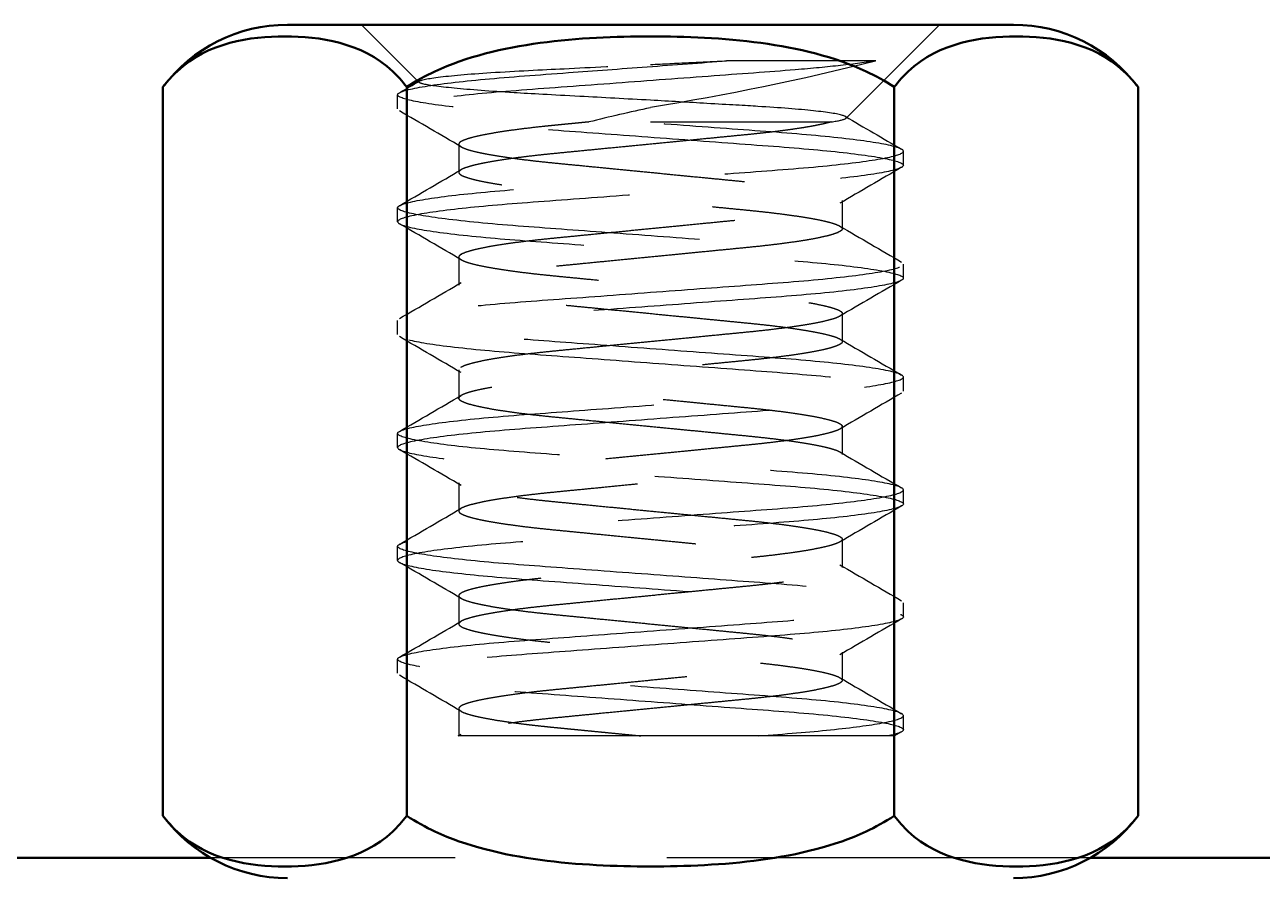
# Model space of a CAD drawing. Header units: millimetres. Extents: x 0 to 420, y 0 to 297.
# Drawn here: x 213.67 to 220.63, y 192.05 to 196.81 of the extents above; entities that cross this region are included whole.
import ezdxf

# ---------------------------------------------------------------- set-up
doc = ezdxf.new("R2010")
doc.units = ezdxf.units.MM
doc.header["$LTSCALE"] = 0.75
doc.linetypes.add('HIDDEN2', pattern=[4.7625, 3.175, -1.5875])
doc.layers.add('Hidden', color=7, linetype='HIDDEN2', lineweight=25)
doc.layers.add('Visible', color=7, linetype='Continuous', lineweight=50)

msp = doc.modelspace()

# ---------------------------------------------------------------- linework, layer by layer
at = {"layer": 'Hidden', "extrusion": (-1e-16, -1, 0)}
for p, q in [((215.7685, 196.6116), (215.5653, 196.8148)), ((218.6133, 196.6116), (218.8165, 196.8148)), ((215.8894, 196.4907), (215.7685, 196.6116)), ((218.4575, 196.6116), (217.6193, 196.6116)), ((218.6133, 196.6116), (218.2912, 196.2894)), ((215.7685, 196.3416), (215.7685, 196.4209)), ((216.1122, 196.1431), (216.1122, 195.9844)), ((218.6133, 196.0241), (218.6133, 196.1034)), ((218.2696, 195.8256), (218.2696, 195.6669)), ((215.7685, 195.7066), (215.7685, 195.7859)), ((216.1122, 195.5081), (216.1122, 195.3494)), ((218.6133, 195.3891), (218.6133, 195.4684)), ((218.2696, 195.1906), (218.2696, 195.0319)), ((215.7685, 195.0716), (215.7685, 195.1509)), ((216.1122, 194.8731), (216.1122, 194.7144)), ((218.6133, 194.7541), (218.6133, 194.8334)), ((215.7685, 194.4366), (215.7685, 194.5159)), ((218.2696, 194.5556), (218.2696, 194.3969)), ((216.1122, 194.2381), (216.1122, 194.0794)), ((218.6133, 194.1191), (218.6133, 194.1984)), ((215.7685, 193.8016), (215.7685, 193.8809)), ((218.2696, 193.9206), (218.2696, 193.7619)), ((216.1122, 193.6031), (216.1122, 193.4444)), ((218.6133, 193.4841), (218.6133, 193.5634)), ((215.7685, 193.1666), (215.7685, 193.2459)), ((218.2696, 193.2856), (218.2696, 193.1269)), ((216.1122, 192.9681), (216.1122, 192.8148)), ((218.6133, 192.8491), (218.6133, 192.9284)), ((216.1091, 192.8148), (216.1255, 192.8244)), ((218.6034, 192.8379), (218.5636, 192.8148)), ((217.7967, 192.8148), (216.1091, 192.8148)), ((218.5286, 192.8148), (217.7967, 192.8148)), ((219.6634, 192.1278), (214.7184, 192.1278)), ((219.6634, 192.1278), (214.7184, 192.1278))]:
    msp.add_line(p, q, dxfattribs=at)
at = {"layer": 'Hidden'}
for centre, radius, start, end in [((214.7747, 211.2951), 15.1379, 279.18259, 284.08005), ((219.4631, 185.774), 10.8157, 102.12697, 104.01238)]:
    msp.add_arc(centre, radius, start, end, dxfattribs=at)
for points, knots in [([(218.4575, 196.6116), (218.4041, 196.6028), (218.338, 196.5941), (218.185, 196.5772), (218.0993, 196.569), (217.8575, 196.5491), (217.6915, 196.5376), (217.3345, 196.511), (217.1466, 196.497), (216.775, 196.4694), (216.5954, 196.4565), (216.2806, 196.432), (216.1468, 196.419), (215.9292, 196.3916), (215.8498, 196.3775), (215.7644, 196.3509), (215.7572, 196.3396), (215.8135, 196.3141), (215.8766, 196.3006), (216.0681, 196.2728), (216.1965, 196.259), (216.4941, 196.2338), (216.6585, 196.2224), (217.0131, 196.196), (217.2004, 196.1821), (217.5715, 196.1545), (217.7514, 196.1412), (218.0698, 196.1173), (218.2068, 196.1044), (218.4322, 196.0772), (218.5163, 196.0631), (218.6127, 196.0363), (218.6252, 196.0247), (218.5787, 195.9995), (218.5207, 195.986), (218.3377, 195.9582), (218.212, 195.9442), (217.9184, 195.9186), (217.7556, 195.9073), (217.4035, 195.8811), (217.217, 195.8672), (216.8453, 195.8396), (216.6638, 195.8261), (216.3412, 195.8021), (216.2015, 195.7895), (215.9691, 195.7625), (215.8806, 195.7484), (215.7744, 195.7214), (215.757, 195.7095), (215.7946, 195.6845), (215.8482, 195.6711), (216.0224, 195.6434), (216.144, 195.6293), (216.4316, 195.6035), (216.5926, 195.5923), (216.9421, 195.5663), (217.1276, 195.5525), (217.4998, 195.5248), (217.6828, 195.5112), (218.0099, 195.4869), (218.1524, 195.4747), (218.3918, 195.4479), (218.4846, 195.4338), (218.601, 195.4065), (218.6235, 195.3944), (218.5949, 195.3696), (218.5459, 195.3563), (218.3806, 195.3287), (218.2633, 195.3146), (217.982, 195.2885), (217.8227, 195.2773), (217.4759, 195.2515), (217.2914, 195.2378), (216.9189, 195.2101), (216.7346, 195.1964), (216.4032, 195.1717), (216.2579, 195.1599), (216.0115, 195.1332), (215.9146, 195.1192), (215.788, 195.0917), (215.7605, 195.0791), (215.7802, 195.0545), (215.8247, 195.0414), (215.9812, 195.0139), (216.0943, 194.9998), (216.3694, 194.9735), (216.5271, 194.9622), (216.8712, 194.9366), (217.0546, 194.9229), (217.4271, 194.8952), (217.6126, 194.8814), (217.9482, 194.8565), (218.0962, 194.8449), (218.3491, 194.8184), (218.4498, 194.8045), (218.586, 194.7768), (218.6185, 194.7637), (218.6071, 194.7393), (218.5668, 194.7263), (218.4199, 194.6992), (218.3131, 194.6853), (218.0499, 194.6591), (217.8972, 194.6479), (217.5536, 194.6223), (217.3646, 194.6082), (216.9911, 194.5804), (216.81, 194.567), (216.4707, 194.5417), (216.316, 194.5302), (216.0524, 194.5034), (215.947, 194.4893), (215.8066, 194.4621), (215.7703, 194.4492), (215.7668, 194.4252), (215.8025, 194.412), (215.9439, 194.3843), (216.0471, 194.3704), (216.3042, 194.344), (216.4542, 194.3326), (216.7924, 194.3075), (216.9787, 194.2936), (217.351, 194.2659), (217.5336, 194.2523), (217.8759, 194.2268), (218.0325, 194.2155), (218.3034, 194.189), (218.4136, 194.1749), (218.5642, 194.1475), (218.6056, 194.1344), (218.6194, 194.11), (218.5883, 194.0971), (218.4548, 194.0694), (218.3552, 194.0554), (218.1041, 194.0289), (217.9568, 194.0173), (217.6225, 193.9924), (217.4373, 193.9786), (217.0647, 193.9509), (216.8811, 193.9373), (216.5362, 193.9116), (216.378, 193.9004), (216.1011, 193.8741), (215.9868, 193.86), (215.8278, 193.8325), (215.7821, 193.8193), (215.7597, 193.7946), (215.7859, 193.7822), (215.9096, 193.7547), (216.0052, 193.7407), (216.2496, 193.714), (216.3941, 193.7021), (216.7243, 193.6775), (216.9083, 193.6638), (217.2807, 193.6361), (217.4655, 193.6224), (217.8131, 193.5965), (217.9729, 193.5853), (218.256, 193.5593), (218.3746, 193.5452), (218.5425, 193.5176), (218.5928, 193.5043), (218.624, 193.4794), (218.603, 193.4674), (218.4895, 193.4402), (218.398, 193.4261), (218.1606, 193.3992), (218.0189, 193.3869), (217.6931, 193.3627), (217.5106, 193.3491), (217.1385, 193.3214), (216.9526, 193.3076), (216.6024, 193.2815), (216.4409, 193.2703), (216.1515, 193.2446), (216.0287, 193.2305), (215.8519, 193.2027), (215.797, 193.1894), (215.7568, 193.1643), (215.7727, 193.1525), (215.8761, 193.1256), (215.9633, 193.1115), (216.1937, 193.0844), (216.3325, 193.0717), (216.6539, 193.0478), (216.835, 193.0343), (217.2065, 193.0067), (217.3932, 192.9928), (217.7461, 192.9665), (217.9093, 192.9552), (218.2046, 192.9297), (218.3315, 192.9157), (218.5169, 192.8879), (218.5762, 192.8744), (218.6156, 192.854), (218.6173, 192.847), (218.5939, 192.8315), (218.568, 192.8232), (218.5286, 192.8148)], [0.000002, 0.000002, 0.000002, 0.000002, 0.035318, 0.035318, 0.069792, 0.069792, 0.124002, 0.124002, 0.17999, 0.17999, 0.237158, 0.237158, 0.291801, 0.291801, 0.348578, 0.348578, 0.403782, 0.403782, 0.459082, 0.459082, 0.515915, 0.515915, 0.57023, 0.57023, 0.626145, 0.626145, 0.682961, 0.682961, 0.737536, 0.737536, 0.794238, 0.794238, 0.849899, 0.849899, 0.905145, 0.905145, 0.962573, 0.962573, 1.017084, 1.017084, 1.072972, 1.072972, 1.129846, 1.129846, 1.18425, 1.18425, 1.240711, 1.240711, 1.296665, 1.296665, 1.351694, 1.351694, 1.40889, 1.40889, 1.463476, 1.463476, 1.51915, 1.51915, 1.575963, 1.575963, 1.630228, 1.630228, 1.686489, 1.686489, 1.742839, 1.742839, 1.797698, 1.797698, 1.85471, 1.85471, 1.909468, 1.909468, 1.964974, 1.964974, 2.021772, 2.021772, 2.075993, 2.075993, 2.132099, 2.132099, 2.188929, 2.188929, 2.243665, 2.243665, 2.300543, 2.300543, 2.355559, 2.355559, 2.410948, 2.410948, 2.467773, 2.467773, 2.522042, 2.522042, 2.57804, 2.57804, 2.635408, 2.635408, 2.69007, 2.69007, 2.745922, 2.745922, 2.8004, 2.8004, 2.857792, 2.857792, 2.913002, 2.913002, 2.968629, 2.968629, 3.025295, 3.025295, 3.079836, 3.079836, 3.136616, 3.136616, 3.192496, 3.192496, 3.246777, 3.246777, 3.303574, 3.303574, 3.358839, 3.358839, 3.414009, 3.414009, 3.47075, 3.47075, 3.525358, 3.525358, 3.582492, 3.582492, 3.638444, 3.638444, 3.69262, 3.69262, 3.74936, 3.74936, 3.804707, 3.804707, 3.859569, 3.859569, 3.916407, 3.916407, 3.971104, 3.971104, 4.027714, 4.027714, 4.083788, 4.083788, 4.137943, 4.137943, 4.194667, 4.194667, 4.250145, 4.250145, 4.304773, 4.304773, 4.36176, 4.36176, 4.416593, 4.416593, 4.472746, 4.472746, 4.528989, 4.528989, 4.583214, 4.583214, 4.639966, 4.639966, 4.695626, 4.695626, 4.75011, 4.75011, 4.807294, 4.807294, 4.862311, 4.862311, 4.918097, 4.918097, 4.97455, 4.97455, 5.028943, 5.028943, 5.085771, 5.085771, 5.141657, 5.141657, 5.196095, 5.196095, 5.253525, 5.253525, 5.30877, 5.30877, 5.342596, 5.342596, 5.377486, 5.377486, 5.377486, 5.377486]), ([(217.7967, 192.8148), (217.948, 192.826), (218.0856, 192.8367), (218.3255, 192.8613), (218.424, 192.8743), (218.5695, 192.9012), (218.6101, 192.9147), (218.616, 192.9387), (218.5845, 192.9512), (218.4534, 192.9783), (218.3527, 192.9924), (218.0958, 193.0194), (217.9428, 193.0312), (217.6064, 193.0563), (217.4268, 193.0696), (217.0544, 193.0973), (216.8651, 193.1114), (216.5178, 193.1373), (216.3621, 193.1484), (216.0924, 193.1744), (215.982, 193.1883), (215.8232, 193.2159), (215.7777, 193.2296), (215.7622, 193.2539), (215.7889, 193.266), (215.9104, 193.2929), (216.0065, 193.307), (216.2564, 193.3342), (216.4077, 193.3464), (216.7412, 193.3712), (216.9192, 193.3845), (217.2901, 193.4121), (217.4797, 193.4262), (217.8305, 193.4523), (217.9892, 193.4635), (218.2653, 193.4893), (218.3793, 193.503), (218.5468, 193.5307), (218.597, 193.5444), (218.6223, 193.5691), (218.6004, 193.5809), (218.4882, 193.6075), (218.3968, 193.6216), (218.154, 193.6491), (218.0043, 193.6617), (217.6738, 193.6863), (217.4974, 193.6994), (217.1281, 193.7269), (216.9384, 193.741), (216.5842, 193.7673), (216.4225, 193.7786), (216.1403, 193.8042), (216.023, 193.8178), (215.8474, 193.8455), (215.7924, 193.8593), (215.7579, 193.8843), (215.7753, 193.8958), (215.8785, 193.9223), (215.9655, 193.9363), (216.2015, 193.964), (216.3495, 193.9771), (216.6772, 194.0015), (216.852, 194.0145), (217.2196, 194.0418), (217.4092, 194.0559), (217.7665, 194.0825), (217.9311, 194.0939), (218.2188, 194.1193), (218.3392, 194.1329), (218.5223, 194.1606), (218.5815, 194.1744), (218.6247, 194.1997), (218.6114, 194.211), (218.5164, 194.2374), (218.4335, 194.2513), (218.206, 194.2789), (218.0627, 194.2923), (217.7422, 194.3162), (217.5695, 194.329), (217.2044, 194.3562), (217.0149, 194.3703), (216.6539, 194.3971), (216.4857, 194.4088), (216.1912, 194.4339), (216.0673, 194.4474), (215.8745, 194.4752), (215.81, 194.4892), (215.7572, 194.5149), (215.7659, 194.5261), (215.8522, 194.5522), (215.9306, 194.5661), (216.1501, 194.5938), (216.2902, 194.6073), (216.6055, 194.6314), (216.7762, 194.6438), (217.1382, 194.6708), (217.3262, 194.6848), (217.6837, 194.7114), (217.8502, 194.723), (218.154, 194.7478), (218.2865, 194.7616), (218.4878, 194.7893), (218.5561, 194.803), (218.6228, 194.8287), (218.6211, 194.8399), (218.547, 194.8661), (218.4727, 194.8802), (218.2636, 194.9078), (218.133, 194.921), (217.8253, 194.9457), (217.6498, 194.958), (217.2818, 194.9854), (217.0932, 194.9995), (216.7332, 195.0262), (216.5648, 195.0382), (216.2557, 195.0627), (216.1197, 195.0764), (215.9101, 195.1041), (215.8372, 195.1178), (215.7616, 195.1437), (215.7585, 195.1549), (215.8229, 195.1809), (215.8928, 195.195), (216.0945, 195.2226), (216.2221, 195.2359), (216.5238, 195.2609), (216.6959, 195.2729), (217.0607, 195.3), (217.2498, 195.3141), (217.6123, 195.341), (217.7827, 195.3534), (218.0971, 195.3775), (218.2365, 195.3911), (218.4545, 195.4188), (218.532, 195.4326), (218.6166, 195.4587), (218.6245, 195.4699), (218.5699, 195.4956), (218.5045, 195.5097), (218.3104, 195.5375), (218.1859, 195.5509), (217.8902, 195.576), (217.7215, 195.5877), (217.3599, 195.6146), (217.1705, 195.6287), (216.8055, 195.6559), (216.6332, 195.6686), (216.3137, 195.6925), (216.171, 195.7059), (215.945, 195.7336), (215.863, 195.7475), (215.7695, 195.7738), (215.7571, 195.7851), (215.8022, 195.8105), (215.8632, 195.8246), (216.0499, 195.8524), (216.1713, 195.8659), (216.4611, 195.8913), (216.6268, 195.9027), (216.9851, 195.9294), (217.1748, 195.9435), (217.5417, 195.9708), (217.7158, 195.9837), (218.0402, 196.0079), (218.186, 196.0209), (218.4195, 196.0485), (218.5058, 196.0625), (218.6075, 196.0889), (218.6241, 196.1004), (218.588, 196.1255), (218.5323, 196.1393), (218.3553, 196.167), (218.2374, 196.1806), (217.9543, 196.2062), (217.792, 196.2175), (217.4373, 196.2439), (217.2476, 196.258), (216.8786, 196.2854), (216.7024, 196.2985), (216.3724, 196.3231), (216.2231, 196.3358), (215.9815, 196.3633), (215.8908, 196.3773), (215.7803, 196.404), (215.7591, 196.4157), (215.7861, 196.4404), (215.8372, 196.4541), (216.0061, 196.4819), (216.1207, 196.4956), (216.3978, 196.5213), (216.5571, 196.5325), (216.8723, 196.556), (217.022, 196.5671), (217.3243, 196.5896), (217.475, 196.6008), (217.6193, 196.6116)], [0, 0, 0, 0, 0.050282, 0.050282, 0.10263, 0.10263, 0.159334, 0.159334, 0.213574, 0.213574, 0.269864, 0.269864, 0.325659, 0.325659, 0.380522, 0.380522, 0.437545, 0.437545, 0.491972, 0.491972, 0.547478, 0.547478, 0.604122, 0.604122, 0.658225, 0.658225, 0.714317, 0.714317, 0.770509, 0.770509, 0.825203, 0.825203, 0.882043, 0.882043, 0.936643, 0.936643, 0.991983, 0.991983, 1.048613, 1.048613, 1.102675, 1.102675, 1.158613, 1.158613, 1.215284, 1.215284, 1.269857, 1.269857, 1.326565, 1.326565, 1.381423, 1.381423, 1.436647, 1.436647, 1.493306, 1.493306, 1.547416, 1.547416, 1.603247, 1.603247, 1.660456, 1.660456, 1.714956, 1.714956, 1.771583, 1.771583, 1.826767, 1.826767, 1.881925, 1.881925, 1.938654, 1.938654, 1.99289, 1.99289, 2.048665, 2.048665, 2.105375, 2.105375, 2.159819, 2.159819, 2.216383, 2.216383, 2.272057, 2.272057, 2.327173, 2.327173, 2.384465, 2.384465, 2.438927, 2.438927, 2.494685, 2.494685, 2.551473, 2.551473, 2.605767, 2.605767, 2.661777, 2.661777, 2.715974, 2.715974, 2.772741, 2.772741, 2.828148, 2.828148, 2.882982, 2.882982, 2.939885, 2.939885, 2.994642, 2.994642, 3.051174, 3.051174, 3.107318, 3.107318, 3.161513, 3.161513, 3.218275, 3.218275, 3.273825, 3.273825, 3.328445, 3.328445, 3.385508, 3.385508, 3.440413, 3.440413, 3.496506, 3.496506, 3.552828, 3.552828, 3.607117, 3.607117, 3.663917, 3.663917, 3.719659, 3.719659, 3.774156, 3.774156, 3.831429, 3.831429, 3.886528, 3.886528, 3.942278, 3.942278, 3.998821, 3.998821, 4.053299, 4.053299, 4.110185, 4.110185, 4.166165, 4.166165, 4.22064, 4.22064, 4.278169, 4.278169, 4.333507, 4.333507, 4.389023, 4.389023, 4.445829, 4.445829, 4.500501, 4.500501, 4.557365, 4.557365, 4.61339, 4.61339, 4.667717, 4.667717, 4.724595, 4.724595, 4.780008, 4.780008, 4.835123, 4.835123, 4.892023, 4.892023, 4.946782, 4.946782, 5.003754, 5.003754, 5.059877, 5.059877, 5.114141, 5.114141, 5.170983, 5.170983, 5.226504, 5.226504, 5.281346, 5.281346, 5.32683, 5.32683, 5.372405, 5.372405, 5.372405, 5.372405]), ([(217.1909, 196.3901), (217.0567, 196.3976), (216.922, 196.4049), (216.64, 196.4201), (216.5176, 196.4264), (216.2895, 196.4404), (216.1754, 196.4491), (215.9994, 196.4663), (215.9391, 196.4747), (215.8937, 196.4867), (215.8869, 196.4904), (215.8908, 196.5023), (215.9276, 196.511), (216.0663, 196.5286), (216.1671, 196.5374), (216.4332, 196.5548), (216.5807, 196.5615), (216.8588, 196.5753), (217.0235, 196.5833), (217.1909, 196.5913)], [-0.2931947, -0.2931947, -0.2931947, -0.2931947, -0.2729539, -0.2729539, -0.2490881, -0.2490881, -0.2152153, -0.2152153, -0.1815403, -0.1815403, -0.1638761, -0.1638761, -0.1274616, -0.1274616, -0.0908505, -0.0908505, -0.0503262, -0.0503262, -0.000001, -0.000001, -0.000001, -0.000001]), ([(217.1909, 196.5913), (217.2629, 196.5948), (217.3352, 196.5982), (217.4786, 196.605), (217.5497, 196.6083), (217.6193, 196.6116)], [-0.0432802, -0.0432802, -0.0432802, -0.0432802, -0.02165021, -0.02165021, -0.00000099, -0.00000099, -0.00000099, -0.00000099]), ([(218.2064, 196.2679), (218.2492, 196.2745), (218.2764, 196.2808), (218.297, 196.292), (218.2952, 196.2979), (218.243, 196.3135), (218.1872, 196.3222), (218.0249, 196.3394), (217.9185, 196.3478), (217.7265, 196.3595), (217.6306, 196.365), (217.4053, 196.378), (217.2988, 196.384), (217.1909, 196.3901)], [-0.3362138, -0.3362138, -0.3362138, -0.3362138, -0.2703814, -0.2703814, -0.2118044, -0.2118044, -0.1424242, -0.1424242, -0.07128, -0.07128, -0.0324576, -0.0324576, -0.000001, -0.000001, -0.000001, -0.000001]), ([(217.1909, 196.2679), (217.3014, 196.2679), (217.4112, 196.2679), (217.6219, 196.2679), (217.7215, 196.2678), (217.9022, 196.2679), (217.9822, 196.2679), (218.1161, 196.2679), (218.1691, 196.2678), (218.2064, 196.2679)], [-0.1325912, -0.1325912, -0.1325912, -0.1325912, -0.099444, -0.099444, -0.066296, -0.066296, -0.033148, -0.033148, -0.000001, -0.000001, -0.000001, -0.000001])]:
    msp.add_open_spline(points, degree=3, knots=knots, dxfattribs=at)
for points in [[(215.7784, 196.4321), (215.8164, 196.4542), (215.8544, 196.4763), (215.8924, 196.4984)], [(216.1255, 196.1281), (216.0099, 196.1957), (215.8942, 196.2631), (215.7784, 196.3304)], [(218.2875, 196.2987), (218.3927, 196.2372), (218.4981, 196.1758), (218.6034, 196.1146)], [(215.7784, 195.7971), (215.8942, 195.8644), (216.0099, 195.9318), (216.1255, 195.9994)], [(218.6034, 196.0129), (218.4876, 195.9456), (218.3719, 195.8782), (218.2563, 195.8106)], [(216.1255, 195.4931), (216.0099, 195.5607), (215.8942, 195.6281), (215.7784, 195.6954)], [(218.2563, 195.6819), (218.3719, 195.6143), (218.4876, 195.5469), (218.6034, 195.4796)], [(215.7784, 195.1621), (215.8942, 195.2294), (216.0099, 195.2968), (216.1255, 195.3644)], [(218.6034, 195.3779), (218.4876, 195.3106), (218.3719, 195.2432), (218.2563, 195.1756)], [(216.1255, 194.8581), (216.0099, 194.9257), (215.8942, 194.9931), (215.7784, 195.0604)], [(218.2563, 195.0469), (218.3719, 194.9793), (218.4876, 194.9119), (218.6034, 194.8446)], [(215.7784, 194.5271), (215.8942, 194.5944), (216.0099, 194.6618), (216.1255, 194.7294)], [(218.6034, 194.7429), (218.4876, 194.6756), (218.3719, 194.6082), (218.2563, 194.5406)], [(216.1255, 194.2231), (216.0099, 194.2907), (215.8942, 194.3581), (215.7784, 194.4254)], [(218.2563, 194.4119), (218.3719, 194.3443), (218.4876, 194.2769), (218.6034, 194.2096)], [(215.7784, 193.8921), (215.8942, 193.9594), (216.0099, 194.0268), (216.1255, 194.0944)], [(218.6034, 194.1079), (218.4876, 194.0406), (218.3719, 193.9732), (218.2563, 193.9056)], [(216.1255, 193.5881), (216.0099, 193.6557), (215.8942, 193.7231), (215.7784, 193.7904)], [(218.2563, 193.7769), (218.3719, 193.7093), (218.4876, 193.6419), (218.6034, 193.5746)], [(215.7784, 193.2571), (215.8942, 193.3244), (216.0099, 193.3918), (216.1255, 193.4594)], [(218.6034, 193.4729), (218.4876, 193.4056), (218.3719, 193.3382), (218.2563, 193.2706)], [(216.1255, 192.9531), (216.0099, 193.0207), (215.8942, 193.0881), (215.7784, 193.1554)], [(218.2563, 193.1419), (218.3719, 193.0743), (218.4876, 193.0069), (218.6034, 192.9396)], [(218.5636, 192.8148), (218.5636, 192.8148), (218.5519, 192.8148), (218.5286, 192.8148)]]:
    msp.add_open_spline(points, degree=3, dxfattribs=at)
for points, weights, knots in [([(218.2064, 196.2679), (218.0729, 196.2297), (217.7303, 196.196), (217.1909, 196.1431), (216.6516, 196.0902), (216.1122, 196.0373), (216.1122, 195.9844), (216.1122, 195.9315), (216.6516, 195.8785), (217.1909, 195.8256), (217.7303, 195.7727), (218.2696, 195.7198), (218.2696, 195.6669), (218.2696, 195.614), (217.7303, 195.561), (217.1909, 195.5081), (216.6516, 195.4552), (216.1122, 195.4023), (216.1122, 195.3494), (216.1122, 195.2965), (216.6516, 195.2435), (217.1909, 195.1906), (217.7303, 195.1377), (218.2696, 195.0848), (218.2696, 195.0319), (218.2696, 194.979), (217.7303, 194.926), (217.1909, 194.8731), (216.6516, 194.8202), (216.1122, 194.7673), (216.1122, 194.7144), (216.1122, 194.6615), (216.6516, 194.6085), (217.1909, 194.5556), (217.7303, 194.5027), (218.2696, 194.4498), (218.2696, 194.3969), (218.2696, 194.344), (217.7303, 194.291), (217.1909, 194.2381), (216.6516, 194.1852), (216.1122, 194.1323), (216.1122, 194.0794), (216.1122, 194.0265), (216.6516, 193.9735), (217.1909, 193.9206), (217.7303, 193.8677), (218.2696, 193.8148), (218.2696, 193.7619), (218.2696, 193.709), (217.7303, 193.656), (217.1909, 193.6031), (216.6516, 193.5502), (216.1122, 193.4973), (216.1122, 193.4444), (216.1122, 193.3915), (216.6516, 193.3385), (217.1909, 193.2856), (217.7303, 193.2327), (218.2696, 193.1798), (218.2696, 193.1269), (218.2696, 193.074), (217.7303, 193.021), (217.1909, 192.9681), (216.6516, 192.9152), (216.1477, 192.8658), (216.114, 192.8148)], [0.940574822065, 0.910505680802, 1, 0.866025403784, 1, 0.866025403784, 1, 0.866025403784, 1, 0.866025403784, 1, 0.866025403784, 1, 0.866025403784, 1, 0.866025403784, 1, 0.866025403784, 1, 0.866025403784, 1, 0.866025403784, 1, 0.866025403784, 1, 0.866025403784, 1, 0.866025403784, 1, 0.866025403784, 1, 0.866025403784, 1, 0.866025403784, 1, 0.866025403784, 1, 0.866025403784, 1, 0.866025403784, 1, 0.866025403784, 1, 0.866025403784, 1, 0.866025403784, 1, 0.866025403784, 1, 0.866025403784, 1, 0.866025403784, 1, 0.866025403784, 1, 0.866025403784, 1, 0.866025403784, 1, 0.866025403784, 1, 0.866025403784, 1, 0.866025403784, 1, 0.873717979399, 0.985498235939], [0.0972084, 0.0972084, 0.0972084, 0.1041667, 0.1041667, 0.1145833, 0.1145833, 0.125, 0.125, 0.1354167, 0.1354167, 0.1458333, 0.1458333, 0.15625, 0.15625, 0.1666667, 0.1666667, 0.1770833, 0.1770833, 0.1875, 0.1875, 0.1979167, 0.1979167, 0.2083333, 0.2083333, 0.21875, 0.21875, 0.2291667, 0.2291667, 0.2395833, 0.2395833, 0.25, 0.25, 0.2604167, 0.2604167, 0.2708333, 0.2708333, 0.28125, 0.28125, 0.2916667, 0.2916667, 0.3020833, 0.3020833, 0.3125, 0.3125, 0.3229167, 0.3229167, 0.3333333, 0.3333333, 0.34375, 0.34375, 0.3541667, 0.3541667, 0.3645833, 0.3645833, 0.375, 0.375, 0.3854167, 0.3854167, 0.3958333, 0.3958333, 0.40625, 0.40625, 0.4166667, 0.4166667, 0.4270833, 0.4270833, 0.4369019, 0.4369019, 0.4369019]), ([(216.8442, 196.2679), (216.7436, 196.258), (216.6516, 196.249), (216.1122, 196.196), (216.1122, 196.1431), (216.1122, 196.0902), (216.6516, 196.0373), (217.1909, 195.9844), (217.7303, 195.9315), (218.2696, 195.8785), (218.2696, 195.8256), (218.2696, 195.7727), (217.7303, 195.7198), (217.1909, 195.6669), (216.6516, 195.614), (216.1122, 195.561), (216.1122, 195.5081), (216.1122, 195.4552), (216.6516, 195.4023), (217.1909, 195.3494), (217.7303, 195.2965), (218.2696, 195.2435), (218.2696, 195.1906), (218.2696, 195.1377), (217.7303, 195.0848), (217.1909, 195.0319), (216.6516, 194.979), (216.1122, 194.926), (216.1122, 194.8731), (216.1122, 194.8202), (216.6516, 194.7673), (217.1909, 194.7144), (217.7303, 194.6615), (218.2696, 194.6085), (218.2696, 194.5556), (218.2696, 194.5027), (217.7303, 194.4498), (217.1909, 194.3969), (216.6516, 194.344), (216.1122, 194.291), (216.1122, 194.2381), (216.1122, 194.1852), (216.6516, 194.1323), (217.1909, 194.0794), (217.7303, 194.0265), (218.2696, 193.9735), (218.2696, 193.9206), (218.2696, 193.8677), (217.7303, 193.8148), (217.1909, 193.7619), (216.6516, 193.709), (216.1122, 193.656), (216.1122, 193.6031), (216.1122, 193.5502), (216.6516, 193.4973), (217.1909, 193.4444), (217.7303, 193.3915), (218.2696, 193.3385), (218.2696, 193.2856), (218.2696, 193.2327), (217.7303, 193.1798), (217.1909, 193.1269), (216.6516, 193.074), (216.1122, 193.021), (216.1122, 192.9681), (216.1122, 192.9152), (216.6516, 192.8623), (216.8765, 192.8402), (217.136, 192.8148)], [0.958435398186, 0.974280095017, 1, 0.866025403784, 1, 0.866025403784, 1, 0.866025403784, 1, 0.866025403784, 1, 0.866025403784, 1, 0.866025403784, 1, 0.866025403784, 1, 0.866025403784, 1, 0.866025403784, 1, 0.866025403784, 1, 0.866025403784, 1, 0.866025403784, 1, 0.866025403784, 1, 0.866025403784, 1, 0.866025403784, 1, 0.866025403784, 1, 0.866025403784, 1, 0.866025403784, 1, 0.866025403784, 1, 0.866025403784, 1, 0.866025403784, 1, 0.866025403784, 1, 0.866025403784, 1, 0.866025403784, 1, 0.866025403784, 1, 0.866025403784, 1, 0.866025403784, 1, 0.866025403784, 1, 0.866025403784, 1, 0.866025403784, 1, 0.866025403784, 1, 0.866025403784, 1, 0.939380017538, 0.933617931685], [0.1125836, 0.1125836, 0.1125836, 0.1145833, 0.1145833, 0.125, 0.125, 0.1354167, 0.1354167, 0.1458333, 0.1458333, 0.15625, 0.15625, 0.1666667, 0.1666667, 0.1770833, 0.1770833, 0.1875, 0.1875, 0.1979167, 0.1979167, 0.2083333, 0.2083333, 0.21875, 0.21875, 0.2291667, 0.2291667, 0.2395833, 0.2395833, 0.25, 0.25, 0.2604167, 0.2604167, 0.2708333, 0.2708333, 0.28125, 0.28125, 0.2916667, 0.2916667, 0.3020833, 0.3020833, 0.3125, 0.3125, 0.3229167, 0.3229167, 0.3333333, 0.3333333, 0.34375, 0.34375, 0.3541667, 0.3541667, 0.3645833, 0.3645833, 0.375, 0.375, 0.3854167, 0.3854167, 0.3958333, 0.3958333, 0.40625, 0.40625, 0.4166667, 0.4166667, 0.4270833, 0.4270833, 0.4375, 0.4375, 0.4479167, 0.4479167, 0.4526299, 0.4526299, 0.4526299])]:
    msp.add_rational_spline(points, weights, degree=2, knots=knots, dxfattribs=at)
at = {"layer": 'Visible', "extrusion": (-1e-16, -1, 0)}
for p, q in [((219.2333, 196.8148), (215.1485, 196.8148)), ((214.4485, 196.4648), (214.4485, 192.3648)), ((215.8197, 196.4648), (215.8197, 192.3648)), ((218.5621, 196.4648), (218.5621, 192.3648)), ((219.9333, 196.4648), (219.9333, 192.3648)), ((214.7184, 192.1278), (210.6859, 192.1278)), ((214.7184, 192.1278), (210.6859, 192.1278)), ((220.8259, 192.1278), (219.6634, 192.1278)), ((220.8259, 192.1278), (219.6634, 192.1278))]:
    msp.add_line(p, q, dxfattribs=at)
at = {"layer": 'Visible', "extrusion": (0, 0, -1)}
for centre, start, end in [((-215.1485, 195.9398), 36.8699, 90), ((-219.2333, 195.9398), 90, 143.1301), ((-215.1485, 192.8898), 270, 323.1301), ((-219.2333, 192.8898), 216.8699, 270)]:
    msp.add_arc(centre, 0.875, start, end, dxfattribs=at)
at = {"layer": 'Visible'}
for points, knots in [([(215.8197, 196.4648), (215.7937, 196.4984), (215.7665, 196.5287), (215.5635, 196.717), (215.3295, 196.7491), (214.9387, 196.7491), (214.7047, 196.717), (214.5017, 196.5287), (214.4745, 196.4984), (214.4485, 196.4648)], [-0.5239893, -0.5239893, -0.5239893, -0.5239893, -0.5069652, -0.5069652, -0.3897115, -0.3897115, -0.2724577, -0.2724577, -0.2554337, -0.2554337, -0.2554337, -0.2554337]), ([(218.5621, 196.4648), (218.5101, 196.4984), (218.4557, 196.5287), (218.0497, 196.717), (217.5818, 196.7491), (216.8001, 196.7491), (216.3321, 196.717), (215.9261, 196.5287), (215.8717, 196.4984), (215.8197, 196.4648)], [0.2554337, 0.2554337, 0.2554337, 0.2554337, 0.2724577, 0.2724577, 0.3897115, 0.3897115, 0.5069652, 0.5069652, 0.5239893, 0.5239893, 0.5239893, 0.5239893]), ([(219.9333, 196.4648), (219.9073, 196.4984), (219.8801, 196.5287), (219.6771, 196.717), (219.4431, 196.7491), (219.0523, 196.7491), (218.8183, 196.717), (218.6153, 196.5287), (218.5881, 196.4984), (218.5621, 196.4648)], [0.2554337, 0.2554337, 0.2554337, 0.2554337, 0.2724577, 0.2724577, 0.3897115, 0.3897115, 0.5069652, 0.5069652, 0.5239893, 0.5239893, 0.5239893, 0.5239893]), ([(214.4485, 192.3648), (214.4745, 192.3311), (214.5017, 192.3008), (214.7047, 192.1125), (214.9387, 192.0804), (215.1341, 192.0804), (215.3295, 192.0804), (215.5635, 192.1125), (215.7665, 192.3008), (215.7937, 192.3311), (215.8197, 192.3648)], [0.6451452, 0.6451452, 0.6451452, 0.6451452, 0.6621692, 0.6621692, 0.779423, 0.779423, 0.779423, 0.8966767, 0.8966767, 0.9137008, 0.9137008, 0.9137008, 0.9137008]), ([(215.8197, 192.3648), (215.8717, 192.3311), (215.9261, 192.3008), (216.3321, 192.1125), (216.8001, 192.0804), (217.1909, 192.0804), (217.5818, 192.0804), (218.0497, 192.1125), (218.4557, 192.3008), (218.5101, 192.3311), (218.5621, 192.3648)], [0.6451452, 0.6451452, 0.6451452, 0.6451452, 0.6621692, 0.6621692, 0.779423, 0.779423, 0.779423, 0.8966767, 0.8966767, 0.9137008, 0.9137008, 0.9137008, 0.9137008]), ([(218.5621, 192.3648), (218.5881, 192.3311), (218.6153, 192.3008), (218.8183, 192.1125), (219.0523, 192.0804), (219.2477, 192.0804), (219.4431, 192.0804), (219.6771, 192.1125), (219.8801, 192.3008), (219.9073, 192.3311), (219.9333, 192.3648)], [0.6451452, 0.6451452, 0.6451452, 0.6451452, 0.6621692, 0.6621692, 0.779423, 0.779423, 0.779423, 0.8966767, 0.8966767, 0.9137008, 0.9137008, 0.9137008, 0.9137008])]:
    msp.add_open_spline(points, degree=3, knots=knots, dxfattribs=at)

doc.saveas('drawing.dxf')
